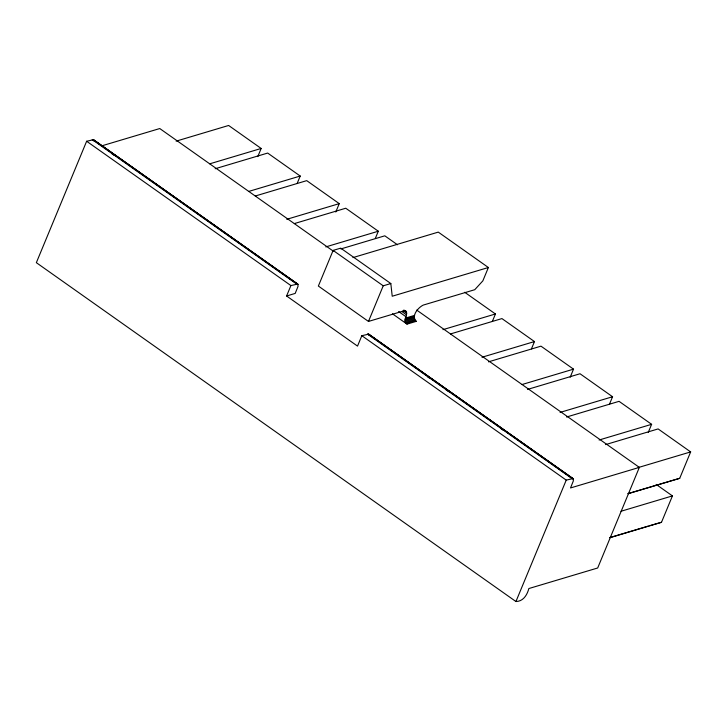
<?xml version="1.0" encoding="UTF-8"?>
<svg xmlns="http://www.w3.org/2000/svg" width="727" height="727" viewBox="0 0 727 727"><rect width="100%" height="100%" fill="white"/><g stroke="black" fill="none" stroke-linecap="round" stroke-linejoin="round"><path stroke-width="1.09" d="M488.38 267.509L482.855 280.858L474.758 289.7L423.232 305.095C418.043 307.603 410.891 316.018 416.262 321.361L407.047 324.115C401.967 320.652 408.547 315.145 406.02 311.092L403.903 310.865L368.471 321.443L318.362 286.047L333.12 250.406L340.718 248.143L390.826 283.548L392.216 296.234L488.38 267.509L438.272 232.113L352.913 257.603M639.351 467.388L570.522 487.953L573.376 480.829L573.076 478.584L368.68 334.166L361.837 335.692L357.52 346.107L286.592 295.989L295.198 293.417L298.061 286.302L297.752 284.048L93.483 139.729L86.64 141.256L36.35 262.674L515.934 601.529C523.331 601.42 527.202 594.84 528.856 588.543L597.685 567.987L639.351 467.388L416.725 310.093M257.803 156.587L261.166 148.462L228.632 125.471L176.143 141.147M297.27 183.149L300.215 176.043L267.672 153.061L215.183 168.737M286.592 295.989L290.909 285.575L297.752 284.048M335.783 212.011L339.255 203.633L306.721 180.641L255.295 196.008M375.359 238.329L378.304 231.222L345.761 208.231L294.344 223.589M368.471 321.443L383.229 285.811L390.826 283.548M492.397 321.316L495.432 313.982L464.698 292.272M531.437 348.896L534.472 341.563L501.939 318.58L450.513 333.938M570.159 377.277L573.521 369.152L540.979 346.161L488.489 361.846M515.934 601.529L566.233 480.111L573.076 478.584M609.526 404.067L612.561 396.742L580.028 373.751L527.529 389.427M648.239 432.447L651.61 424.323L619.068 401.34L566.578 417.016M610.071 537.662L661.497 522.295L672.43 495.905L656.163 484.409M628.292 493.669L679.718 478.311L690.65 451.912L658.117 428.921L605.618 444.606M101.689 145.882L159.767 128.543L333.239 251.106M209.749 163.82L261.166 148.462M248.788 191.41L300.215 176.043M286.765 219.309L339.255 203.633M325.805 246.898L378.304 231.222M340.881 248.934L384.81 235.821L397.46 244.754M405.312 318.153L414.526 315.4M405.03 319.18L414.245 316.427M404.994 320.289L414.208 317.545M405.193 321.416L414.408 318.662M405.63 322.479L414.835 319.726M406.257 323.397L415.471 320.643M442.943 329.658L495.432 313.982M481.983 357.248L534.472 341.563M522.095 384.51L573.521 369.152M560.072 412.418L612.561 396.742M599.112 440.008L651.61 424.323M638.161 467.588L690.65 451.912M627.792 493.651L679.718 478.311M621.003 511.263L672.43 495.905M609.562 537.644L648.13 526.13M649.156 525.83L661.497 522.295M333.12 250.406L383.229 285.811M403.858 310.011L406.593 311.947M403.121 310.647L406.766 313.219M414.435 320.071L416.262 321.361M401.986 311.619L406.538 314.836M398.632 311.538L405.92 316.681M392.444 313.791L407.047 324.115M92.938 139.511L297.198 283.83M368.126 333.947L572.522 478.357M93.483 139.729L298.088 284.566M368.68 334.166L573.412 479.093M92.211 139.593L296.471 283.912M367.408 334.029L571.795 478.448M111.495 153.415L114.266 155.378M427.385 376.613L429.239 377.922M445.887 389.681L448.659 391.644M500.449 428.239L503.229 430.193M86.64 141.256L290.909 285.575M361.837 335.692L566.233 480.111M369.016 334.674L369.125 335.447M93.828 140.238L93.928 141.011"/></g></svg>
